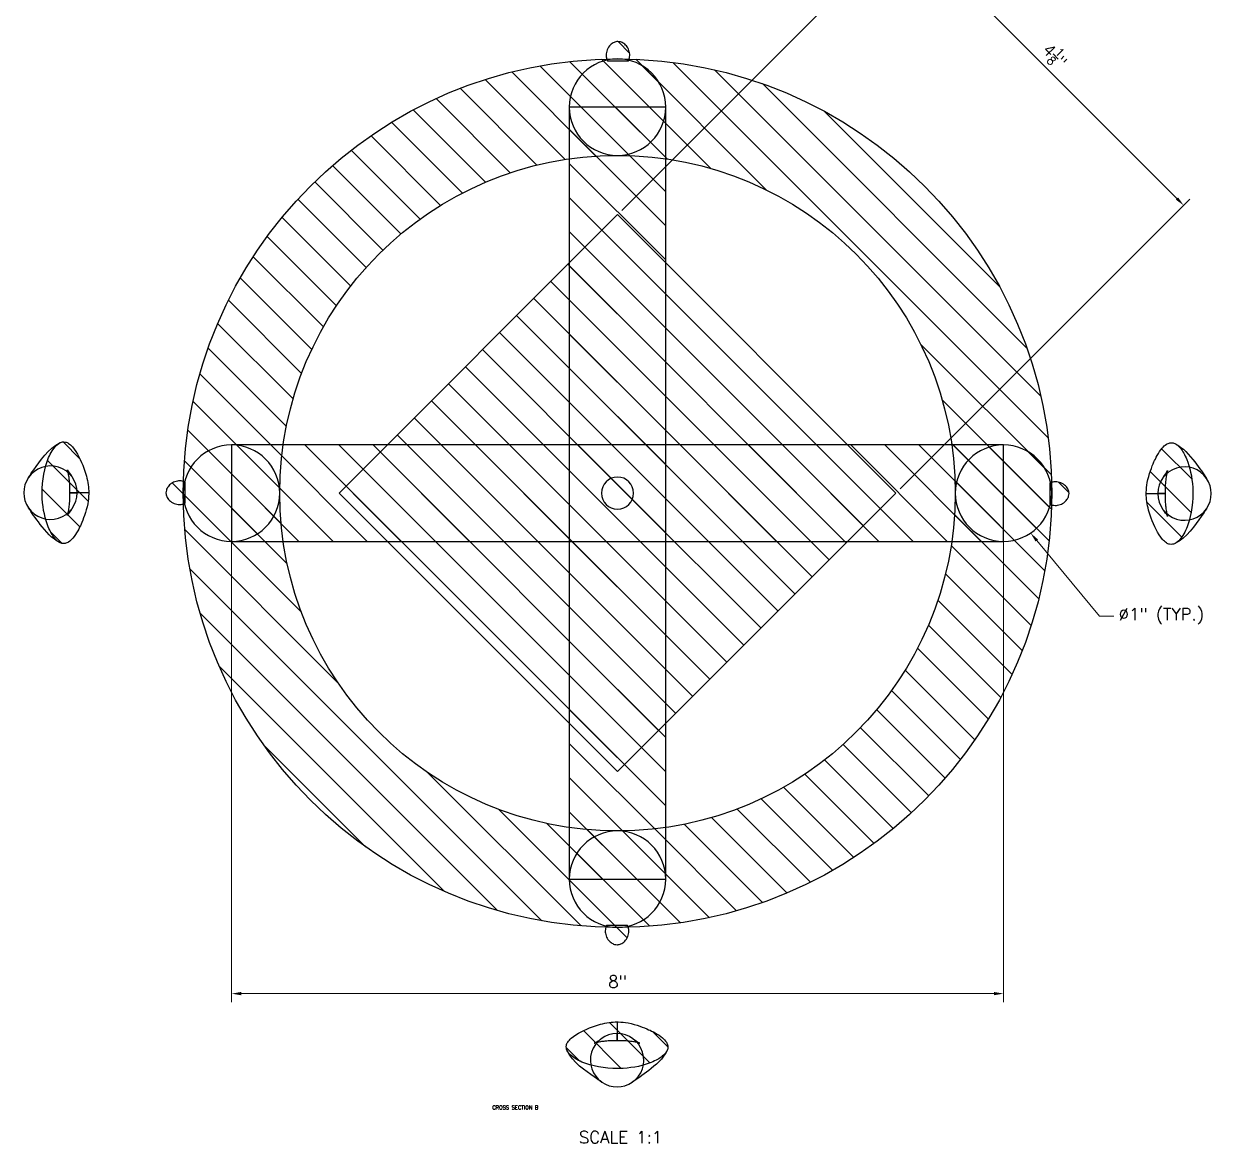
# Model space of a CAD drawing. Header units: inches. Extents: x -66 to 87, y -33 to 11.
# Drawn here: x 12.69 to 24.99, y -23.9 to -12.3 of the extents above; entities that cross this region are included whole.
import ezdxf
from ezdxf import colors
from ezdxf.entities.mleader import LeaderData, LeaderLine
from ezdxf.math import Vec2, Vec3

# ---------------------------------------------------------------- set-up
doc = ezdxf.new("R2010")
doc.units = ezdxf.units.IN
doc.header["$MEASUREMENT"] = 0
doc.linetypes.add('DASHED', pattern=[0.75, 0.5, -0.25])
for name, color, linetype in [('Base', 134, 'Continuous'), ('PR-TEXT', 2, 'Continuous'), ('PR-TEXT-SUBTITLE', 241, 'Continuous')]:
    doc.layers.add(name, color=color, linetype=linetype)
doc.layers.add('GE-VIEWPORT', color=7, linetype='Continuous', plot=False)
doc.styles.add('SUBTITLES 0.15625 IN.', font='romans.shx', dxfattribs={"height": 0.15625})
doc.styles.add('TEXT 0.125 IN.', font='romans.shx', dxfattribs={"height": 0.125})
doc.dimstyles.new('DOT-BR-IN', dxfattribs={"dimtxt": 0.125, "dimasz": 0.1, "dimexe": 0.09, "dimexo": 0.0625, "dimgap": 0.05, "dimtad": 1, "dimtoh": 1, "dimdec": 3, "dimzin": 3, "dimdsep": 46, "dimlunit": 4, "dimtxsty": 'TEXT 0.125 IN.', "dimcen": 0.09, "dimclrd": 256, "dimclre": 256, "dimclrt": 2, "dimazin": 0, "dimtfac": 0.7, "dimtdec": 3, "dimtmove": 2, "dimatfit": 3, "dimfxl": 1, "dimtolj": 1, "dimtzin": 0, "dimlwd": 15, "dimlwe": 15, "dimarcsym": 0})

# ---------------------------------------------------------------- blocks, each defined once
blk = doc.blocks.new('*D9')
at = {"layer": 'Defpoints', "color": 0, "transparency": 16777216}
for p in [(24.708, -14.179), (18.841, -14.275, 0.264), (21.726, -17.161, 0.264)]:
    blk.add_point(p, dxfattribs=at)
at = {"layer": 'GE-VIEWPORT', "lineweight": 15, "transparency": 16777216}
for p, q in [((18.885, -14.231), (21.886, -11.23)), ((21.893, -11.364), (24.638, -14.108)), ((21.771, -17.117), (24.772, -14.115))]:
    blk.add_line(p, q, dxfattribs=at)
at = {"layer": 'GE-VIEWPORT', "transparency": 16777216}
for points in [[(21.905, -11.352), (21.881, -11.376), (21.823, -11.293)], [(24.65, -14.097), (24.626, -14.12), (24.708, -14.179)]]:
    blk.add_solid(points, dxfattribs=at)
at = {"layer": 'GE-VIEWPORT', "color": 2, "transparency": 16777216, "insert": (23.373, -12.629), "char_height": 0.125, "attachment_point": 5, "rotation": 315, "style": 'TEXT 0.125 IN.'}
blk.add_mtext('\\A1;4{\\H0.7x;\\S1/8;}"', dxfattribs=at)
blk = doc.blocks.new('*D16')
at = {"layer": 'Base', "lineweight": 15, "transparency": 16777216}
for p, q in [((14.841, -17.224), (14.841, -22.437)), ((22.841, -17.224), (22.841, -22.437)), ((14.941, -22.347), (22.741, -22.347))]:
    blk.add_line(p, q, dxfattribs=at)
at = {"layer": 'Base', "transparency": 16777216}
for points in [[(14.941, -22.33), (14.941, -22.364), (14.841, -22.347)], [(22.741, -22.33), (22.741, -22.364), (22.841, -22.347)]]:
    blk.add_solid(points, dxfattribs=at)
at = {"layer": 'Defpoints', "color": 0, "transparency": 16777216}
for p in [(14.841, -17.161, 0.264), (22.841, -17.161, 0.264), (22.841, -22.347)]:
    blk.add_point(p, dxfattribs=at)
at = {"layer": 'Base', "color": 2, "transparency": 16777216, "insert": (18.841, -22.223), "char_height": 0.125, "attachment_point": 5, "style": 'TEXT 0.125 IN.'}
blk.add_mtext('\\A1;8"', dxfattribs=at)

msp = doc.modelspace()

# ---------------------------------------------------------------- hatches: boundary and pattern name
at = {"linetype": 'Continuous', "extrusion": (0, 0, -1)}
h = msp.add_hatch(dxfattribs=at)
h.set_pattern_fill('ANSI31', color=8, scale=2, style=0)
edge = h.paths.add_edge_path()
edge.add_line((-18.9533, -12.6824), (-18.7369, -12.6824))
edge.add_spline(control_points=[(-18.7369, -12.6824), (-18.7295, -12.6688), (-18.7251, -12.6538), (-18.7215, -12.6191), (-18.7237, -12.5993), (-18.7351, -12.5614), (-18.7447, -12.543), (-18.7679, -12.5144), (-18.7807, -12.5032), (-18.8074, -12.4885), (-18.8206, -12.4841), (-18.8379, -12.4822), (-18.8415, -12.482), (-18.8451, -12.482)], knot_values=[-0.2672424, -0.2672424, -0.2672424, -0.2672424, -0.2208956, -0.2208956, -0.1626808, -0.1626808, -0.102333, -0.102333, -0.0523534, -0.0523534, -0.0108501, -0.0108501, 0, 0, 0, 0], degree=3, periodic=0)
edge.add_spline(control_points=[(-18.8451, -12.482), (-18.8542, -12.482), (-18.8633, -12.4833), (-18.885, -12.4894), (-18.8968, -12.4954), (-18.9201, -12.5124), (-18.931, -12.524), (-18.9502, -12.5519), (-18.9579, -12.5689), (-18.967, -12.6042), (-18.9686, -12.6227), (-18.9646, -12.6553), (-18.9603, -12.6695), (-18.9533, -12.6824)], knot_values=[-0.5346454, -0.5346454, -0.5346454, -0.5346454, -0.5068725, -0.5068725, -0.4671579, -0.4671579, -0.4204326, -0.4204326, -0.3657504, -0.3657504, -0.3113572, -0.3113572, -0.2672424, -0.2672424, -0.2672424, -0.2672424], degree=3, periodic=0)
edge = h.paths.add_edge_path()
edge.add_spline(control_points=[(-18.8451, -11.6819), (-18.8411, -11.6819), (-18.8371, -11.6818), (-18.7988, -11.681), (-18.7651, -11.6773), (-18.6446, -11.6549), (-18.5657, -11.6233), (-18.4827, -11.5857), (-18.4191, -11.5548), (-18.3587, -11.5036), (-18.3439, -11.4886), (-18.3267, -11.4609), (-18.3217, -11.4491), (-18.3176, -11.4257), (-18.318, -11.415), (-18.3232, -11.3923), (-18.3285, -11.3812), (-18.3459, -11.3542), (-18.3607, -11.3394), (-18.4052, -11.3032), (-18.4441, -11.2812), (-18.5698, -11.23), (-18.6713, -11.2069), (-18.9252, -11.1925), (-19.0608, -11.2127), (-19.2248, -11.2703), (-19.2728, -11.295), (-19.3259, -11.3359), (-19.3435, -11.3527), (-19.3628, -11.3832), (-19.3682, -11.3955), (-19.3724, -11.4192), (-19.3722, -11.4298), (-19.3674, -11.4516), (-19.3626, -11.4621), (-19.3468, -11.4875), (-19.3335, -11.5014), (-19.2653, -11.561), (-19.1745, -11.6038), (-19.1009, -11.6309), (-19.0464, -11.6511), (-18.9876, -11.6678), (-18.9, -11.6799), (-18.8727, -11.6819), (-18.8451, -11.6819)], knot_values=[-0.2544013, -0.2544013, -0.2544013, -0.2544013, -0.2429499, -0.2429499, -0.1437368, -0.1437368, 0.1123788, 0.1123788, 0.3000936, 0.3000936, 0.3626506, 0.3626506, 0.4030954, 0.4030954, 0.4379735, 0.4379735, 0.4770045, 0.4770045, 0.5404591, 0.5404591, 0.6603655, 0.6603655, 0.866518, 0.866518, 1.1275135, 1.1275135, 1.2679471, 1.2679471, 1.3408146, 1.3408146, 1.3834406, 1.3834406, 1.4181329, 1.4181329, 1.4554074, 1.4554074, 1.5146552, 1.5146552, 1.7500371, 1.7500371, 1.7500371, 1.9244784, 1.9244784, 2.0044384, 2.0044384, 2.0044384, 2.0044384], degree=3, periodic=0)
h = msp.add_hatch(dxfattribs=at)
h.set_pattern_fill('ANSI31', color=8, scale=2, style=0)
edge = h.paths.add_edge_path()
edge.add_arc((-18.8406, -17.161), 4.5, -90, 270, ccw=False)
edge = h.paths.add_edge_path(flags=0)
edge.add_arc((-18.8406, -17.161), 3.5, -90, 270, ccw=False)
h = msp.add_hatch(dxfattribs=at)
h.set_pattern_fill('ANSI31', color=8, scale=2, style=0)
edge = h.paths.add_edge_path()
edge.add_arc((-18.8406, -13.161), 0.5, -90, 270)
h = msp.add_hatch(dxfattribs=at)
h.set_pattern_fill('ANSI31', color=8, scale=2, style=0)
h.paths.add_polyline_path([(-19.3406, -13.161), (-19.3406, -21.161), (-18.3406, -21.161), (-18.3406, -13.161)])
h = msp.add_hatch(dxfattribs=at)
h.set_pattern_fill('ANSI31', color=8, scale=2, style=0)
edge = h.paths.add_edge_path()
edge.add_arc((-18.8406, -17.161), 0.1665, -90, 270)
h.paths.add_polyline_path([(-15.9547, -17.161), (-18.8406, -14.2751), (-21.7265, -17.161), (-18.8406, -20.0469)], flags=0)
h = msp.add_hatch(dxfattribs=at)
h.set_pattern_fill('ANSI31', color=8, scale=2, style=0)
edge = h.paths.add_edge_path()
edge.add_line((-14.3619, -17.0484), (-14.3619, -17.2647))
edge.add_spline(control_points=[(-14.3619, -17.2647), (-14.3483, -17.2722), (-14.3334, -17.2765), (-14.2987, -17.2801), (-14.2788, -17.2779), (-14.2409, -17.2665), (-14.2225, -17.2569), (-14.1939, -17.2337), (-14.1827, -17.2209), (-14.168, -17.1942), (-14.1636, -17.1811), (-14.1617, -17.1637), (-14.1615, -17.1601), (-14.1615, -17.1565)], knot_values=[-0.2672424, -0.2672424, -0.2672424, -0.2672424, -0.2208956, -0.2208956, -0.1626808, -0.1626808, -0.102333, -0.102333, -0.0523534, -0.0523534, -0.0108501, -0.0108501, 0, 0, 0, 0], degree=3, periodic=0)
edge.add_spline(control_points=[(-14.1615, -17.1565), (-14.1615, -17.1474), (-14.1628, -17.1383), (-14.1689, -17.1166), (-14.175, -17.1048), (-14.192, -17.0815), (-14.2035, -17.0706), (-14.2314, -17.0514), (-14.2484, -17.0437), (-14.2837, -17.0346), (-14.3022, -17.033), (-14.3348, -17.037), (-14.349, -17.0413), (-14.3619, -17.0484)], knot_values=[-0.5346454, -0.5346454, -0.5346454, -0.5346454, -0.5068725, -0.5068725, -0.4671579, -0.4671579, -0.4204326, -0.4204326, -0.3657504, -0.3657504, -0.3113572, -0.3113572, -0.2672424, -0.2672424, -0.2672424, -0.2672424], degree=3, periodic=0)
edge = h.paths.add_edge_path()
edge.add_spline(control_points=[(-13.3614, -17.1565), (-13.3614, -17.1605), (-13.3613, -17.1645), (-13.3606, -17.2028), (-13.3568, -17.2365), (-13.3344, -17.357), (-13.3029, -17.4359), (-13.2653, -17.5189), (-13.2343, -17.5825), (-13.1832, -17.6429), (-13.1681, -17.6577), (-13.1404, -17.6749), (-13.1287, -17.6799), (-13.1052, -17.684), (-13.0945, -17.6836), (-13.0718, -17.6784), (-13.0607, -17.6731), (-13.0337, -17.6557), (-13.0189, -17.6409), (-12.9827, -17.5965), (-12.9607, -17.5575), (-12.9095, -17.4318), (-12.8864, -17.3303), (-12.872, -17.0764), (-12.8923, -16.9408), (-12.9498, -16.7768), (-12.9745, -16.7288), (-13.0154, -16.6757), (-13.0323, -16.6581), (-13.0627, -16.6388), (-13.075, -16.6334), (-13.0987, -16.6292), (-13.1093, -16.6294), (-13.1311, -16.6342), (-13.1417, -16.639), (-13.167, -16.6548), (-13.181, -16.6681), (-13.2405, -16.7363), (-13.2833, -16.8271), (-13.3105, -16.9007), (-13.3306, -16.9552), (-13.3473, -17.014), (-13.3594, -17.1016), (-13.3614, -17.1289), (-13.3614, -17.1565)], knot_values=[-0.2544013, -0.2544013, -0.2544013, -0.2544013, -0.2429499, -0.2429499, -0.1437368, -0.1437368, 0.1123788, 0.1123788, 0.3000936, 0.3000936, 0.3626506, 0.3626506, 0.4030954, 0.4030954, 0.4379735, 0.4379735, 0.4770045, 0.4770045, 0.5404591, 0.5404591, 0.6603655, 0.6603655, 0.866518, 0.866518, 1.1275135, 1.1275135, 1.2679471, 1.2679471, 1.3408146, 1.3408146, 1.3834406, 1.3834406, 1.4181329, 1.4181329, 1.4554074, 1.4554074, 1.5146552, 1.5146552, 1.7500371, 1.7500371, 1.7500371, 1.9244784, 1.9244784, 2.0044384, 2.0044384, 2.0044384, 2.0044384], degree=3, periodic=0)
h = msp.add_hatch(dxfattribs=at)
h.set_pattern_fill('ANSI31', color=8, scale=2, style=0)
edge = h.paths.add_edge_path()
edge.add_arc((-14.8406, -17.161), 0.5, -90, 270)
h = msp.add_hatch(dxfattribs=at)
h.set_pattern_fill('ANSI31', color=8, scale=2, style=0)
h.paths.add_polyline_path([(-22.8406, -17.661), (-14.8406, -17.661), (-14.8406, -16.661), (-22.8406, -16.661)])
h = msp.add_hatch(dxfattribs=at)
h.set_pattern_fill('ANSI31', color=8, scale=2, style=0)
edge = h.paths.add_edge_path()
edge.add_arc((-22.8406, -17.161), 0.5, -90, 270)
h = msp.add_hatch(dxfattribs=at)
h.set_pattern_fill('ANSI31', color=8, scale=2, style=0)
edge = h.paths.add_edge_path()
edge.add_line((-23.3192, -17.2737), (-23.3192, -17.0574))
edge.add_spline(control_points=[(-23.3192, -17.0574), (-23.3328, -17.0499), (-23.3478, -17.0456), (-23.3825, -17.042), (-23.4023, -17.0442), (-23.4403, -17.0556), (-23.4586, -17.0652), (-23.4872, -17.0884), (-23.4984, -17.1012), (-23.5131, -17.1279), (-23.5175, -17.141), (-23.5194, -17.1584), (-23.5196, -17.162), (-23.5196, -17.1655)], knot_values=[-0.2672424, -0.2672424, -0.2672424, -0.2672424, -0.2208956, -0.2208956, -0.1626808, -0.1626808, -0.102333, -0.102333, -0.0523534, -0.0523534, -0.0108501, -0.0108501, 0, 0, 0, 0], degree=3, periodic=0)
edge.add_spline(control_points=[(-23.5196, -17.1655), (-23.5196, -17.1747), (-23.5184, -17.1838), (-23.5122, -17.2054), (-23.5062, -17.2173), (-23.4892, -17.2406), (-23.4776, -17.2515), (-23.4497, -17.2706), (-23.4327, -17.2784), (-23.3974, -17.2875), (-23.3789, -17.289), (-23.3463, -17.285), (-23.3321, -17.2808), (-23.3192, -17.2737)], knot_values=[-0.5346454, -0.5346454, -0.5346454, -0.5346454, -0.5068725, -0.5068725, -0.4671579, -0.4671579, -0.4204326, -0.4204326, -0.3657504, -0.3657504, -0.3113572, -0.3113572, -0.2672424, -0.2672424, -0.2672424, -0.2672424], degree=3, periodic=0)
edge = h.paths.add_edge_path()
edge.add_spline(control_points=[(-24.3197, -17.1655), (-24.3198, -17.1616), (-24.3198, -17.1576), (-24.3206, -17.1193), (-24.3243, -17.0856), (-24.3467, -16.9651), (-24.3783, -16.8862), (-24.4159, -16.8032), (-24.4468, -16.7396), (-24.498, -16.6792), (-24.513, -16.6644), (-24.5407, -16.6472), (-24.5525, -16.6422), (-24.5759, -16.6381), (-24.5866, -16.6385), (-24.6093, -16.6437), (-24.6205, -16.649), (-24.6474, -16.6664), (-24.6622, -16.6812), (-24.6984, -16.7256), (-24.7204, -16.7646), (-24.7716, -16.8903), (-24.7948, -16.9917), (-24.8091, -17.2457), (-24.7889, -17.3813), (-24.7313, -17.5453), (-24.7066, -17.5933), (-24.6657, -17.6464), (-24.6489, -17.664), (-24.6184, -17.6833), (-24.6061, -17.6887), (-24.5824, -17.6929), (-24.5718, -17.6927), (-24.55, -17.6879), (-24.5395, -17.6831), (-24.5141, -17.6673), (-24.5002, -17.654), (-24.4406, -17.5858), (-24.3978, -17.495), (-24.3707, -17.4214), (-24.3505, -17.3669), (-24.3338, -17.3081), (-24.3217, -17.2205), (-24.3198, -17.1932), (-24.3197, -17.1655)], knot_values=[-0.2544013, -0.2544013, -0.2544013, -0.2544013, -0.2429499, -0.2429499, -0.1437368, -0.1437368, 0.1123788, 0.1123788, 0.3000936, 0.3000936, 0.3626506, 0.3626506, 0.4030954, 0.4030954, 0.4379735, 0.4379735, 0.4770045, 0.4770045, 0.5404591, 0.5404591, 0.6603655, 0.6603655, 0.866518, 0.866518, 1.1275135, 1.1275135, 1.2679471, 1.2679471, 1.3408146, 1.3408146, 1.3834406, 1.3834406, 1.4181329, 1.4181329, 1.4554074, 1.4554074, 1.5146552, 1.5146552, 1.7500371, 1.7500371, 1.7500371, 1.9244784, 1.9244784, 2.0044384, 2.0044384, 2.0044384, 2.0044384], degree=3, periodic=0)
h = msp.add_hatch(dxfattribs=at)
h.set_pattern_fill('ANSI31', color=8, scale=2, style=0)
edge = h.paths.add_edge_path()
edge.add_arc((-18.8406, -17.161), 0.1665, -90, 270)
h = msp.add_hatch(dxfattribs=at)
h.set_pattern_fill('ANSI31', color=8, scale=2, style=0)
edge = h.paths.add_edge_path()
edge.add_arc((-18.8406, -21.161), 0.5, -90, 270)
h = msp.add_hatch(dxfattribs=at)
h.set_pattern_fill('ANSI31', color=8, scale=2, style=0)
edge = h.paths.add_edge_path()
edge.add_line((-18.7279, -21.6397), (-18.9443, -21.6397))
edge.add_spline(control_points=[(-18.9443, -21.6397), (-18.9517, -21.6533), (-18.956, -21.6683), (-18.9596, -21.7029), (-18.9574, -21.7228), (-18.946, -21.7607), (-18.9364, -21.7791), (-18.9132, -21.8077), (-18.9004, -21.8189), (-18.8737, -21.8336), (-18.8606, -21.838), (-18.8432, -21.8399), (-18.8396, -21.8401), (-18.8361, -21.8401)], knot_values=[-0.2672424, -0.2672424, -0.2672424, -0.2672424, -0.2208956, -0.2208956, -0.1626808, -0.1626808, -0.102333, -0.102333, -0.0523534, -0.0523534, -0.0108501, -0.0108501, 0, 0, 0, 0], degree=3, periodic=0)
edge.add_spline(control_points=[(-18.8361, -21.8401), (-18.8269, -21.8401), (-18.8178, -21.8388), (-18.7962, -21.8327), (-18.7843, -21.8266), (-18.761, -21.8097), (-18.7501, -21.7981), (-18.731, -21.7702), (-18.7233, -21.7532), (-18.7141, -21.7179), (-18.7126, -21.6994), (-18.7166, -21.6668), (-18.7208, -21.6526), (-18.7279, -21.6397)], knot_values=[-0.5346454, -0.5346454, -0.5346454, -0.5346454, -0.5068725, -0.5068725, -0.4671579, -0.4671579, -0.4204326, -0.4204326, -0.3657504, -0.3657504, -0.3113572, -0.3113572, -0.2672424, -0.2672424, -0.2672424, -0.2672424], degree=3, periodic=0)
edge = h.paths.add_edge_path()
edge.add_spline(control_points=[(-18.8361, -22.6402), (-18.84, -22.6402), (-18.844, -22.6403), (-18.8823, -22.6411), (-18.9161, -22.6448), (-19.0365, -22.6672), (-19.1155, -22.6988), (-19.1984, -22.7364), (-19.262, -22.7673), (-19.3224, -22.8184), (-19.3372, -22.8335), (-19.3544, -22.8612), (-19.3594, -22.8729), (-19.3635, -22.8964), (-19.3631, -22.9071), (-19.3579, -22.9298), (-19.3526, -22.9409), (-19.3352, -22.9679), (-19.3204, -22.9827), (-19.276, -23.0189), (-19.237, -23.0409), (-19.1113, -23.0921), (-19.0099, -23.1152), (-18.7559, -23.1296), (-18.6203, -23.1093), (-18.4563, -23.0518), (-18.4083, -23.0271), (-18.3553, -22.9862), (-18.3376, -22.9693), (-18.3183, -22.9389), (-18.3129, -22.9266), (-18.3087, -22.9029), (-18.3089, -22.8923), (-18.3137, -22.8705), (-18.3185, -22.8599), (-18.3343, -22.8346), (-18.3476, -22.8206), (-18.4158, -22.7611), (-18.5066, -22.7183), (-18.5802, -22.6911), (-18.6347, -22.671), (-18.6935, -22.6543), (-18.7811, -22.6422), (-18.8084, -22.6402), (-18.8361, -22.6402)], knot_values=[-0.2544013, -0.2544013, -0.2544013, -0.2544013, -0.2429499, -0.2429499, -0.1437368, -0.1437368, 0.1123788, 0.1123788, 0.3000936, 0.3000936, 0.3626506, 0.3626506, 0.4030954, 0.4030954, 0.4379735, 0.4379735, 0.4770045, 0.4770045, 0.5404591, 0.5404591, 0.6603655, 0.6603655, 0.866518, 0.866518, 1.1275135, 1.1275135, 1.2679471, 1.2679471, 1.3408146, 1.3408146, 1.3834406, 1.3834406, 1.4181329, 1.4181329, 1.4554074, 1.4554074, 1.5146552, 1.5146552, 1.7500371, 1.7500371, 1.7500371, 1.9244784, 1.9244784, 2.0044384, 2.0044384, 2.0044384, 2.0044384], degree=3, periodic=0)

# ---------------------------------------------------------------- linework, layer by layer
at = {"linetype": 'Continuous'}
for p, q in [((18.7369, -12.6824, 0.2639), (18.9533, -12.6824, 0.2639)), ((19.3406, -13.161, 0.2639), (18.3406, -13.161, 0.2639)), ((18.3406, -13.161, 0.2639), (18.3406, -21.161, 0.2639)), ((19.3406, -21.161, 0.2639), (19.3406, -13.161, 0.2639)), ((22.8406, -16.661, 0.2639), (14.8406, -16.661, 0.2639)), ((14.8406, -16.661, 0.2639), (14.8406, -17.661, 0.2639)), ((22.8406, -17.661, 0.2639), (22.8406, -16.661, 0.2639)), ((14.3619, -17.2647, 0.2639), (14.3619, -17.0484, 0.2639)), ((23.3192, -17.0574, 0.2639), (23.3192, -17.2737, 0.2639)), ((14.8406, -17.661, 0.2639), (22.8406, -17.661, 0.2639)), ((18.3406, -21.161, 0.2639), (19.3406, -21.161, 0.2639)), ((18.9443, -21.6397, 0.2639), (18.7279, -21.6397, 0.2639))]:
    msp.add_line(p, q, dxfattribs=at)
at = {"linetype": 'Continuous', "extrusion": (0, 0, -1)}
for p, q in [((15.9547, -17.161, 0.2639), (18.8406, -14.2751, 0.2639)), ((18.8406, -14.2751, 0.2639), (21.7265, -17.161, 0.2639)), ((18.8406, -20.0469, 0.2639), (15.9547, -17.161, 0.2639)), ((21.7265, -17.161, 0.2639), (18.8406, -20.0469, 0.2639))]:
    msp.add_line(p, q, dxfattribs=at)
at = {"linetype": 'Continuous'}
for radius in [4.5, 3.5]:
    msp.add_circle((18.8406, -17.161, 0.2639), radius, dxfattribs=at)
at = {"linetype": 'Continuous', "extrusion": (0, 0, -1)}
for centre, radius in [((-18.8406, -13.161, -0.2639), 0.5), ((-14.8406, -17.161, -0.2639), 0.5), ((-22.8406, -17.161, -0.2639), 0.5), ((-18.8406, -17.161, -0.2639), 0.1665), ((-18.8406, -21.161, -0.2639), 0.5)]:
    msp.add_circle(centre, radius, dxfattribs=at)
at = {"linetype": 'Continuous'}
for centre, start, end in [((12.9647, -17.1565, 0.2639), 0, 145.32711), ((24.7164, -17.1655, 0.2639), 34.67289, 180), ((12.9647, -17.1565, 0.2639), 145.32711, 214.67289), ((24.7164, -17.1655, 0.2639), 325.32711, 34.67289), ((12.9647, -17.1565, 0.2639), 214.67289, 0), ((24.7164, -17.1655, 0.2639), 180, 325.32711), ((18.8361, -23.0369, 0.2639), 90, 235.32711), ((18.8361, -23.0369, 0.2639), 304.67289, 90), ((18.8361, -23.0369, 0.2639), 235.32711, 304.67289)]:
    msp.add_arc(centre, 0.277, start, end, dxfattribs=at)
for points, knots in [([(18.8451, -12.482, 0.2639), (18.8415, -12.482, 0.2639), (18.8379, -12.4822, 0.2639), (18.8206, -12.4841, 0.2639), (18.8074, -12.4885, 0.2639), (18.7807, -12.5032, 0.2639), (18.7679, -12.5144, 0.2639), (18.7447, -12.543, 0.2639), (18.7351, -12.5614, 0.2639), (18.7237, -12.5993, 0.2639), (18.7215, -12.6191, 0.2639), (18.7251, -12.6538, 0.2639), (18.7295, -12.6688, 0.2639), (18.7369, -12.6824, 0.2639)], [-0.26724242, -0.26724242, -0.26724242, -0.26724242, -0.25639236, -0.25639236, -0.21488906, -0.21488906, -0.16490946, -0.16490946, -0.10456159, -0.10456159, -0.04634681, -0.04634681, 0, 0, 0, 0]), ([(18.9533, -12.6824, 0.2639), (18.9603, -12.6695, 0.2639), (18.9646, -12.6553, 0.2639), (18.9686, -12.6227, 0.2639), (18.967, -12.6042, 0.2639), (18.9579, -12.5689, 0.2639), (18.9502, -12.5519, 0.2639), (18.931, -12.524, 0.2639), (18.9201, -12.5124, 0.2639), (18.8968, -12.4954, 0.2639), (18.885, -12.4894, 0.2639), (18.8633, -12.4833, 0.2639), (18.8542, -12.482, 0.2639), (18.8451, -12.482, 0.2639)], [-0.53464538, -0.53464538, -0.53464538, -0.53464538, -0.49053056, -0.49053056, -0.4361374, -0.4361374, -0.38145522, -0.38145522, -0.33472995, -0.33472995, -0.29501527, -0.29501527, -0.26724242, -0.26724242, -0.26724242, -0.26724242]), ([(12.7369, -16.999, 0.2639), (12.7529, -16.9758, 0.2639), (12.7709, -16.9497, 0.2639), (12.8532, -16.8329, 0.2639), (12.9398, -16.6951, 0.2639), (13.066, -16.638, 0.2639)], [0, 0, 0, 0, 0.4081637, 0.4081637, 1.6463176, 1.6463176, 1.6463176, 1.6463176]), ([(13.3614, -17.1565, 0.2639), (13.3614, -17.1289, 0.2639), (13.3594, -17.1016, 0.2639), (13.3473, -17.014, 0.2639), (13.3306, -16.9552, 0.2639), (13.3105, -16.9007, 0.2639), (13.2833, -16.8271, 0.2639), (13.2405, -16.7363, 0.2639), (13.181, -16.6681, 0.2639), (13.167, -16.6548, 0.2639), (13.1417, -16.639, 0.2639), (13.1311, -16.6342, 0.2639), (13.1093, -16.6294, 0.2639), (13.0987, -16.6292, 0.2639), (13.075, -16.6334, 0.2639), (13.0627, -16.6388, 0.2639), (13.0323, -16.6581, 0.2639), (13.0154, -16.6757, 0.2639), (12.9745, -16.7288, 0.2639), (12.9498, -16.7768, 0.2639), (12.8923, -16.9408, 0.2639), (12.872, -17.0764, 0.2639), (12.8864, -17.3303, 0.2639), (12.9095, -17.4318, 0.2639), (12.9607, -17.5575, 0.2639), (12.9827, -17.5965, 0.2639), (13.0189, -17.6409, 0.2639), (13.0337, -17.6557, 0.2639), (13.0607, -17.6731, 0.2639), (13.0718, -17.6784, 0.2639), (13.0945, -17.6836, 0.2639), (13.1052, -17.684, 0.2639), (13.1287, -17.6799, 0.2639), (13.1404, -17.6749, 0.2639), (13.1681, -17.6577, 0.2639), (13.1832, -17.6429, 0.2639), (13.2343, -17.5825, 0.2639), (13.2653, -17.5189, 0.2639), (13.3029, -17.4359, 0.2639), (13.3344, -17.357, 0.2639), (13.3568, -17.2365, 0.2639), (13.3606, -17.2028, 0.2639), (13.3613, -17.1645, 0.2639), (13.3614, -17.1605, 0.2639), (13.3614, -17.1565, 0.2639)], [-0.2544013, -0.2544013, -0.2544013, -0.2544013, -0.1744413, -0.1744413, 0, 0, 0, 0.2353819, 0.2353819, 0.2946297, 0.2946297, 0.3319042, 0.3319042, 0.3665965, 0.3665965, 0.4092225, 0.4092225, 0.48209, 0.48209, 0.6225236, 0.6225236, 0.8835191, 0.8835191, 1.0896716, 1.0896716, 1.209578, 1.209578, 1.2730326, 1.2730326, 1.3120636, 1.3120636, 1.3469417, 1.3469417, 1.3873865, 1.3873865, 1.4499435, 1.4499435, 1.6376583, 1.6376583, 1.8937739, 1.8937739, 1.992987, 1.992987, 2.0044384, 2.0044384, 2.0044384, 2.0044384]), ([(24.3197, -17.1655, 0.2639), (24.3197, -17.1932, 0.2639), (24.3217, -17.2205, 0.2639), (24.3338, -17.3081, 0.2639), (24.3505, -17.3669, 0.2639), (24.3707, -17.4214, 0.2639), (24.3978, -17.495, 0.2639), (24.4406, -17.5858, 0.2639), (24.5002, -17.654, 0.2639), (24.5141, -17.6673, 0.2639), (24.5395, -17.6831, 0.2639), (24.55, -17.6879, 0.2639), (24.5718, -17.6927, 0.2639), (24.5824, -17.6929, 0.2639), (24.6061, -17.6887, 0.2639), (24.6184, -17.6833, 0.2639), (24.6489, -17.664, 0.2639), (24.6657, -17.6464, 0.2639), (24.7066, -17.5933, 0.2639), (24.7313, -17.5453, 0.2639), (24.7889, -17.3813, 0.2639), (24.8091, -17.2457, 0.2639), (24.7948, -16.9917, 0.2639), (24.7716, -16.8903, 0.2639), (24.7204, -16.7646, 0.2639), (24.6984, -16.7256, 0.2639), (24.6622, -16.6812, 0.2639), (24.6474, -16.6664, 0.2639), (24.6205, -16.649, 0.2639), (24.6093, -16.6437, 0.2639), (24.5866, -16.6385, 0.2639), (24.5759, -16.6381, 0.2639), (24.5525, -16.6422, 0.2639), (24.5407, -16.6472, 0.2639), (24.513, -16.6644, 0.2639), (24.498, -16.6792, 0.2639), (24.4468, -16.7396, 0.2639), (24.4159, -16.8032, 0.2639), (24.3783, -16.8862, 0.2639), (24.3467, -16.9651, 0.2639), (24.3243, -17.0856, 0.2639), (24.3206, -17.1193, 0.2639), (24.3198, -17.1576, 0.2639), (24.3197, -17.1616, 0.2639), (24.3197, -17.1655, 0.2639)], [-0.2544013, -0.2544013, -0.2544013, -0.2544013, -0.1744413, -0.1744413, 0, 0, 0, 0.2353819, 0.2353819, 0.2946297, 0.2946297, 0.3319042, 0.3319042, 0.3665965, 0.3665965, 0.4092225, 0.4092225, 0.48209, 0.48209, 0.6225236, 0.6225236, 0.8835191, 0.8835191, 1.0896716, 1.0896716, 1.209578, 1.209578, 1.2730326, 1.2730326, 1.3120636, 1.3120636, 1.3469417, 1.3469417, 1.3873865, 1.3873865, 1.4499435, 1.4499435, 1.6376583, 1.6376583, 1.8937739, 1.8937739, 1.992987, 1.992987, 2.0044384, 2.0044384, 2.0044384, 2.0044384]), ([(24.6151, -16.647, 0.2639), (24.7008, -16.6858, 0.2639), (24.7687, -16.7677, 0.2639), (24.8737, -16.9043, 0.2639), (24.9126, -16.9622, 0.2639), (24.9442, -17.008, 0.2639)], [0, 0, 0, 0, 0.8410555, 0.8410555, 1.6468318, 1.6468318, 1.6468318, 1.6468318]), ([(13.1822, -17.3281, 0.2639), (13.1658, -17.3489, 0.2639), (13.1534, -17.3685, 0.2639), (13.1427, -17.3888, 0.2639), (13.1405, -17.3941, 0.2639), (13.1405, -17.3941, 0.2639), (13.1408, -17.3932, 0.2639), (13.1426, -17.3879, 0.2639), (13.1441, -17.3829, 0.2639), (13.1479, -17.3674, 0.2639), (13.1498, -17.3591, 0.2639), (13.153, -17.3415, 0.2639), (13.1543, -17.3337, 0.2639), (13.1582, -17.3077, 0.2639), (13.1607, -17.2864, 0.2639), (13.1644, -17.2423, 0.2639), (13.1657, -17.219, 0.2639), (13.1672, -17.1659, 0.2639), (13.1671, -17.1353, 0.2639), (13.1653, -17.087, 0.2639), (13.1642, -17.0684, 0.2639), (13.1616, -17.0369, 0.2639), (13.1603, -17.0234, 0.2639), (13.1576, -17.0012, 0.2639), (13.1563, -16.992, 0.2639), (13.1524, -16.9669, 0.2639), (13.1497, -16.9537, 0.2639), (13.1455, -16.9356, 0.2639), (13.1439, -16.9299, 0.2639), (13.1413, -16.921, 0.2639), (13.1406, -16.9192, 0.2639), (13.1405, -16.9189, 0.2639), (13.1405, -16.9189, 0.2639), (13.1405, -16.9189, 0.2639), (13.1426, -16.9241, 0.2639), (13.1531, -16.944, 0.2639), (13.1656, -16.9639, 0.2639), (13.1822, -16.985, 0.2639)], [0, 0, 0, 0, 0.3482825, 0.3482825, 0.5310614, 0.5310614, 0.6043335, 0.6043335, 0.6883417, 0.6883417, 0.7450232, 0.7450232, 0.7800095, 0.7800095, 0.8510814, 0.8510814, 0.9212807, 0.9212807, 1.0114781, 1.0114781, 1.0679827, 1.0679827, 1.1121495, 1.1121495, 1.147128, 1.147128, 1.2182714, 1.2182714, 1.288449, 1.288449, 1.382647, 1.382647, 1.3899519, 1.3899519, 1.5687097, 1.5687097, 1.9214341, 1.9214341, 1.9214341, 1.9214341]), ([(24.499, -16.994, 0.2639), (24.5154, -16.9732, 0.2639), (24.5277, -16.9535, 0.2639), (24.5384, -16.9333, 0.2639), (24.5406, -16.9279, 0.2639), (24.5406, -16.9279, 0.2639), (24.5403, -16.9288, 0.2639), (24.5385, -16.9342, 0.2639), (24.537, -16.9392, 0.2639), (24.5332, -16.9547, 0.2639), (24.5314, -16.963, 0.2639), (24.5281, -16.9806, 0.2639), (24.5268, -16.9883, 0.2639), (24.5229, -17.0143, 0.2639), (24.5204, -17.0357, 0.2639), (24.5167, -17.0798, 0.2639), (24.5154, -17.1031, 0.2639), (24.5139, -17.1562, 0.2639), (24.514, -17.1867, 0.2639), (24.5158, -17.2351, 0.2639), (24.5169, -17.2537, 0.2639), (24.5195, -17.2852, 0.2639), (24.5209, -17.2986, 0.2639), (24.5236, -17.3208, 0.2639), (24.5249, -17.3301, 0.2639), (24.5288, -17.3552, 0.2639), (24.5314, -17.3683, 0.2639), (24.5356, -17.3865, 0.2639), (24.5372, -17.3922, 0.2639), (24.5398, -17.4011, 0.2639), (24.5405, -17.4029, 0.2639), (24.5406, -17.4031, 0.2639), (24.5406, -17.4031, 0.2639), (24.5406, -17.4031, 0.2639), (24.5385, -17.398, 0.2639), (24.528, -17.3781, 0.2639), (24.5156, -17.3582, 0.2639), (24.499, -17.3371, 0.2639)], [0, 0, 0, 0, 0.3482825, 0.3482825, 0.5310614, 0.5310614, 0.6043335, 0.6043335, 0.6883417, 0.6883417, 0.7450232, 0.7450232, 0.7800095, 0.7800095, 0.8510814, 0.8510814, 0.9212807, 0.9212807, 1.0114781, 1.0114781, 1.0679827, 1.0679827, 1.1121495, 1.1121495, 1.147128, 1.147128, 1.2182714, 1.2182714, 1.288449, 1.288449, 1.382647, 1.382647, 1.3899519, 1.3899519, 1.5687097, 1.5687097, 1.9214341, 1.9214341, 1.9214341, 1.9214341]), ([(14.3619, -17.0484, 0.2639), (14.349, -17.0413, 0.2639), (14.3348, -17.037, 0.2639), (14.3022, -17.033, 0.2639), (14.2837, -17.0346, 0.2639), (14.2484, -17.0437, 0.2639), (14.2314, -17.0514, 0.2639), (14.2035, -17.0706, 0.2639), (14.192, -17.0815, 0.2639), (14.175, -17.1048, 0.2639), (14.1689, -17.1166, 0.2639), (14.1628, -17.1383, 0.2639), (14.1615, -17.1474, 0.2639), (14.1615, -17.1565, 0.2639)], [-0.53464538, -0.53464538, -0.53464538, -0.53464538, -0.49053056, -0.49053056, -0.4361374, -0.4361374, -0.38145522, -0.38145522, -0.33472995, -0.33472995, -0.29501527, -0.29501527, -0.26724242, -0.26724242, -0.26724242, -0.26724242]), ([(23.5196, -17.1655, 0.2639), (23.5196, -17.162, 0.2639), (23.5194, -17.1584, 0.2639), (23.5175, -17.141, 0.2639), (23.5131, -17.1279, 0.2639), (23.4984, -17.1012, 0.2639), (23.4872, -17.0884, 0.2639), (23.4586, -17.0652, 0.2639), (23.4403, -17.0556, 0.2639), (23.4023, -17.0442, 0.2639), (23.3825, -17.042, 0.2639), (23.3478, -17.0456, 0.2639), (23.3328, -17.0499, 0.2639), (23.3192, -17.0574, 0.2639)], [-0.26724242, -0.26724242, -0.26724242, -0.26724242, -0.25639236, -0.25639236, -0.21488906, -0.21488906, -0.16490946, -0.16490946, -0.10456159, -0.10456159, -0.04634681, -0.04634681, 0, 0, 0, 0]), ([(14.1615, -17.1565, 0.2639), (14.1615, -17.1601, 0.2639), (14.1617, -17.1637, 0.2639), (14.1636, -17.1811, 0.2639), (14.168, -17.1942, 0.2639), (14.1827, -17.2209, 0.2639), (14.1939, -17.2337, 0.2639), (14.2225, -17.2569, 0.2639), (14.2409, -17.2665, 0.2639), (14.2788, -17.2779, 0.2639), (14.2987, -17.2801, 0.2639), (14.3334, -17.2765, 0.2639), (14.3483, -17.2722, 0.2639), (14.3619, -17.2647, 0.2639)], [-0.26724242, -0.26724242, -0.26724242, -0.26724242, -0.25639236, -0.25639236, -0.21488906, -0.21488906, -0.16490946, -0.16490946, -0.10456159, -0.10456159, -0.04634681, -0.04634681, 0, 0, 0, 0]), ([(23.3192, -17.2737, 0.2639), (23.3321, -17.2808, 0.2639), (23.3463, -17.285, 0.2639), (23.3789, -17.289, 0.2639), (23.3974, -17.2875, 0.2639), (23.4327, -17.2784, 0.2639), (23.4497, -17.2706, 0.2639), (23.4776, -17.2515, 0.2639), (23.4892, -17.2406, 0.2639), (23.5062, -17.2173, 0.2639), (23.5122, -17.2054, 0.2639), (23.5184, -17.1838, 0.2639), (23.5196, -17.1747, 0.2639), (23.5196, -17.1655, 0.2639)], [-0.53464538, -0.53464538, -0.53464538, -0.53464538, -0.49053056, -0.49053056, -0.4361374, -0.4361374, -0.38145522, -0.38145522, -0.33472995, -0.33472995, -0.29501527, -0.29501527, -0.26724242, -0.26724242, -0.26724242, -0.26724242]), ([(13.066, -17.6751, 0.2639), (12.9803, -17.6363, 0.2639), (12.9124, -17.5544, 0.2639), (12.8074, -17.4178, 0.2639), (12.7686, -17.3599, 0.2639), (12.7369, -17.3141, 0.2639)], [0, 0, 0, 0, 0.8410555, 0.8410555, 1.6468318, 1.6468318, 1.6468318, 1.6468318]), ([(24.9442, -17.3231, 0.2639), (24.9282, -17.3463, 0.2639), (24.9102, -17.3724, 0.2639), (24.8279, -17.4892, 0.2639), (24.7413, -17.627, 0.2639), (24.6151, -17.6841, 0.2639)], [0, 0, 0, 0, 0.4081637, 0.4081637, 1.6463176, 1.6463176, 1.6463176, 1.6463176]), ([(18.7279, -21.6397, 0.2639), (18.7208, -21.6526, 0.2639), (18.7166, -21.6668, 0.2639), (18.7126, -21.6994, 0.2639), (18.7141, -21.7179, 0.2639), (18.7233, -21.7532, 0.2639), (18.731, -21.7702, 0.2639), (18.7501, -21.7981, 0.2639), (18.761, -21.8097, 0.2639), (18.7843, -21.8266, 0.2639), (18.7962, -21.8327, 0.2639), (18.8178, -21.8388, 0.2639), (18.8269, -21.8401, 0.2639), (18.8361, -21.8401, 0.2639)], [-0.53464538, -0.53464538, -0.53464538, -0.53464538, -0.49053056, -0.49053056, -0.4361374, -0.4361374, -0.38145522, -0.38145522, -0.33472995, -0.33472995, -0.29501527, -0.29501527, -0.26724242, -0.26724242, -0.26724242, -0.26724242]), ([(18.8361, -21.8401, 0.2639), (18.8396, -21.8401, 0.2639), (18.8432, -21.8399, 0.2639), (18.8606, -21.838, 0.2639), (18.8737, -21.8336, 0.2639), (18.9004, -21.8189, 0.2639), (18.9132, -21.8077, 0.2639), (18.9364, -21.7791, 0.2639), (18.946, -21.7607, 0.2639), (18.9574, -21.7228, 0.2639), (18.9596, -21.7029, 0.2639), (18.956, -21.6683, 0.2639), (18.9517, -21.6533, 0.2639), (18.9443, -21.6397, 0.2639)], [-0.26724242, -0.26724242, -0.26724242, -0.26724242, -0.25639236, -0.25639236, -0.21488906, -0.21488906, -0.16490946, -0.16490946, -0.10456159, -0.10456159, -0.04634681, -0.04634681, 0, 0, 0, 0]), ([(18.8361, -22.6402, 0.2639), (18.8084, -22.6402, 0.2639), (18.7811, -22.6422, 0.2639), (18.6935, -22.6543, 0.2639), (18.6347, -22.671, 0.2639), (18.5802, -22.6911, 0.2639), (18.5066, -22.7183, 0.2639), (18.4158, -22.7611, 0.2639), (18.3476, -22.8206, 0.2639), (18.3343, -22.8346, 0.2639), (18.3185, -22.8599, 0.2639), (18.3137, -22.8705, 0.2639), (18.3089, -22.8923, 0.2639), (18.3087, -22.9029, 0.2639), (18.3129, -22.9266, 0.2639), (18.3183, -22.9389, 0.2639), (18.3376, -22.9693, 0.2639), (18.3553, -22.9862, 0.2639), (18.4083, -23.0271, 0.2639), (18.4563, -23.0518, 0.2639), (18.6203, -23.1093, 0.2639), (18.7559, -23.1296, 0.2639), (19.0099, -23.1152, 0.2639), (19.1113, -23.0921, 0.2639), (19.237, -23.0409, 0.2639), (19.276, -23.0189, 0.2639), (19.3204, -22.9827, 0.2639), (19.3352, -22.9679, 0.2639), (19.3526, -22.9409, 0.2639), (19.3579, -22.9298, 0.2639), (19.3631, -22.9071, 0.2639), (19.3635, -22.8964, 0.2639), (19.3594, -22.8729, 0.2639), (19.3544, -22.8612, 0.2639), (19.3372, -22.8335, 0.2639), (19.3224, -22.8184, 0.2639), (19.262, -22.7673, 0.2639), (19.1984, -22.7364, 0.2639), (19.1155, -22.6988, 0.2639), (19.0365, -22.6672, 0.2639), (18.9161, -22.6448, 0.2639), (18.8823, -22.6411, 0.2639), (18.844, -22.6403, 0.2639), (18.84, -22.6402, 0.2639), (18.8361, -22.6402, 0.2639)], [-0.2544013, -0.2544013, -0.2544013, -0.2544013, -0.1744413, -0.1744413, 0, 0, 0, 0.2353819, 0.2353819, 0.2946297, 0.2946297, 0.3319042, 0.3319042, 0.3665965, 0.3665965, 0.4092225, 0.4092225, 0.48209, 0.48209, 0.6225236, 0.6225236, 0.8835191, 0.8835191, 1.0896716, 1.0896716, 1.209578, 1.209578, 1.2730326, 1.2730326, 1.3120636, 1.3120636, 1.3469417, 1.3469417, 1.3873865, 1.3873865, 1.4499435, 1.4499435, 1.6376583, 1.6376583, 1.8937739, 1.8937739, 1.992987, 1.992987, 2.0044384, 2.0044384, 2.0044384, 2.0044384]), ([(19.0076, -22.8194, 0.2639), (19.0284, -22.8358, 0.2639), (19.0481, -22.8482, 0.2639), (19.0683, -22.8589, 0.2639), (19.0737, -22.8611, 0.2639), (19.0737, -22.8611, 0.2639), (19.0728, -22.8608, 0.2639), (19.0674, -22.859, 0.2639), (19.0624, -22.8575, 0.2639), (19.0469, -22.8537, 0.2639), (19.0386, -22.8519, 0.2639), (19.021, -22.8486, 0.2639), (19.0133, -22.8473, 0.2639), (18.9873, -22.8434, 0.2639), (18.9659, -22.8409, 0.2639), (18.9218, -22.8372, 0.2639), (18.8986, -22.8359, 0.2639), (18.8454, -22.8344, 0.2639), (18.8149, -22.8345, 0.2639), (18.7665, -22.8363, 0.2639), (18.7479, -22.8374, 0.2639), (18.7164, -22.84, 0.2639), (18.703, -22.8414, 0.2639), (18.6808, -22.8441, 0.2639), (18.6715, -22.8453, 0.2639), (18.6464, -22.8493, 0.2639), (18.6333, -22.8519, 0.2639), (18.6151, -22.8561, 0.2639), (18.6094, -22.8577, 0.2639), (18.6005, -22.8603, 0.2639), (18.5987, -22.861, 0.2639), (18.5985, -22.8611, 0.2639), (18.5985, -22.8611, 0.2639), (18.5985, -22.8611, 0.2639), (18.6036, -22.859, 0.2639), (18.6235, -22.8485, 0.2639), (18.6434, -22.8361, 0.2639), (18.6645, -22.8194, 0.2639)], [0, 0, 0, 0, 0.3482825, 0.3482825, 0.5310614, 0.5310614, 0.6043335, 0.6043335, 0.6883417, 0.6883417, 0.7450232, 0.7450232, 0.7800095, 0.7800095, 0.8510814, 0.8510814, 0.9212807, 0.9212807, 1.0114781, 1.0114781, 1.0679827, 1.0679827, 1.1121495, 1.1121495, 1.147128, 1.147128, 1.2182714, 1.2182714, 1.288449, 1.288449, 1.382647, 1.382647, 1.3899519, 1.3899519, 1.5687097, 1.5687097, 1.9214341, 1.9214341, 1.9214341, 1.9214341]), ([(18.6785, -23.2647, 0.2639), (18.6553, -23.2487, 0.2639), (18.6292, -23.2307, 0.2639), (18.5125, -23.1484, 0.2639), (18.3746, -23.0618, 0.2639), (18.3175, -22.9356, 0.2639)], [0, 0, 0, 0, 0.4081637, 0.4081637, 1.6463176, 1.6463176, 1.6463176, 1.6463176]), ([(19.3546, -22.9356, 0.2639), (19.3158, -23.0213, 0.2639), (19.2339, -23.0892, 0.2639), (19.0973, -23.1942, 0.2639), (19.0394, -23.233, 0.2639), (18.9936, -23.2647, 0.2639)], [0, 0, 0, 0, 0.8410555, 0.8410555, 1.6468318, 1.6468318, 1.6468318, 1.6468318])]:
    msp.add_open_spline(points, degree=3, knots=knots, dxfattribs=at)
at = {"color": 1, "linetype": 'DASHED'}
for points in [[(13.3614, -17.1565, 0.2639), (13.1514, -17.1565, 0.2639), (13.1115, -17.1565, 0.2639), (13.2417, -17.1565, 0.2639)], [(24.3197, -17.1655, 0.2639), (24.5298, -17.1655, 0.2639), (24.5696, -17.1655, 0.2639), (24.4394, -17.1655, 0.2639)], [(18.8361, -22.6402, 0.2639), (18.8361, -22.8502, 0.2639), (18.8361, -22.8901, 0.2639), (18.8361, -22.7599, 0.2639)]]:
    msp.add_open_spline(points, degree=3, dxfattribs=at)

# ---------------------------------------------------------------- texts
at = {"layer": 'PR-TEXT', "insert": (18.4408, -23.7724), "char_height": 0.125, "width": 1.072271, "attachment_point": 1, "style": 'TEXT 0.125 IN.'}
msp.add_mtext('SCALE 1:1', dxfattribs=at)
at = {"layer": 'PR-TEXT-SUBTITLE', "insert": (17.5427, -23.5074), "char_height": 0.039062, "width": 2.476331, "attachment_point": 1, "style": 'SUBTITLES 0.15625 IN.'}
msp.add_mtext('CROSS SECTION B', dxfattribs=at)

# ---------------------------------------------------------------- dimensions: what is measured, and where the dimension line sits
at = {"layer": 'Base'}
dim = msp.add_linear_dim(base=(22.8406, -22.3469), p1=(14.8406, -17.161, 0.2639), p2=(22.8406, -17.161, 0.2639), dimstyle='DOT-BR-IN', dxfattribs=at)
dim.commit()
dim.dimension.update_dxf_attribs({"geometry": '*D16', "text_midpoint": (18.8406, -22.2225)})
at = {"layer": 'GE-VIEWPORT'}
dim = msp.add_aligned_dim(p1=(18.8406, -14.2751, 0.2639), p2=(21.7265, -17.161, 0.2639), distance=4.2172, dimstyle='DOT-BR-IN', dxfattribs=at)
dim.commit()
dim.dimension.update_dxf_attribs({"geometry": '*D9', "text_midpoint": (23.3731, -12.6286)})

# ---------------------------------------------------------------- leaders
at = {"layer": 'Base'}
ml = msp.add_multileader_mtext('Standard', dxfattribs=at)
ml.set_content('%%C1" (TYP.)', color=2, style='TEXT 0.125 IN.')
ml.set_leader_properties(color=256, linetype='ByLayer', lineweight=15)
ml.build(insert=Vec2(0, 0))
ml.multileader.update_dxf_attribs({"text_right_attachment_type": 3, "dogleg_length": 0.15, "arrow_head_size": 0.1})
ctx = ml.context
ctx.base_point, ctx.char_height, ctx.arrow_head_size, ctx.landing_gap_size, ctx.plane_origin = Vec3(23.9839, -18.4367, 0.2639), 0.125, 0.1, 0.05, Vec3(23.0956, -17.5911, 0.2639)
ctx.right_attachment = 3
notes = []
notes.append((ctx, [(0, (1, 1, 0), (23.8339, -18.4367, 0.2639), (1, 0), 0.15, [(0, [(23.1215, -17.5746, 0.2639)], 0, [])])]))
ctx.mtext.insert, ctx.mtext.flow_direction = Vec3(24.0339, -18.3534, 0.2639), 5
for ctx, leaders in notes:
    for number, flags, end, landing, length, lines in leaders:
        leader = LeaderData()
        leader.index, (leader.has_last_leader_line, leader.has_dogleg_vector, leader.attachment_direction) = number, flags
        leader.last_leader_point, leader.dogleg_vector, leader.dogleg_length = Vec3(end), Vec3(landing), length
        for number, points, colour, breaks in lines:
            line = LeaderLine()
            line.index, line.vertices, line.color, line.breaks = number, Vec3.list(points), colors.encode_raw_color(colour), breaks
            leader.lines.append(line)
        ctx.leaders.append(leader)

doc.saveas('drawing.dxf')
